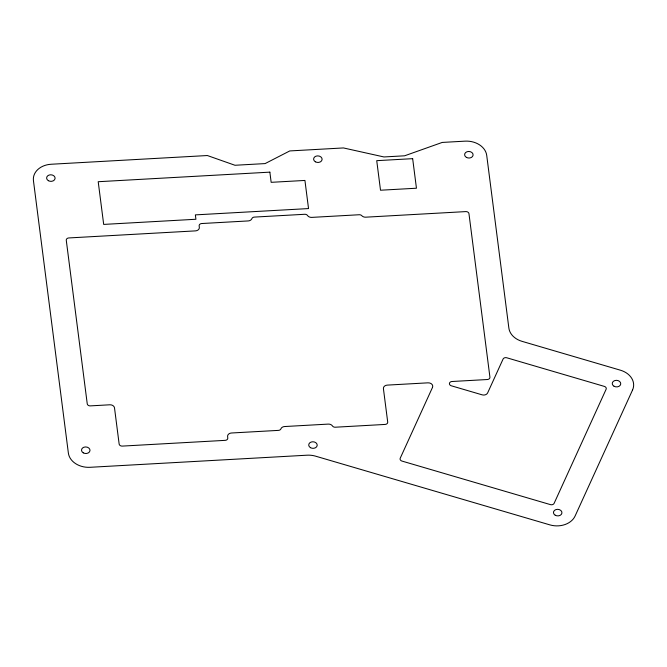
<?xml version="1.0" encoding="UTF-8"?>
<svg xmlns="http://www.w3.org/2000/svg" width="667" height="667" viewBox="0 0 667 667"><rect width="100%" height="100%" fill="white"/><g stroke="black" fill="none" stroke-linecap="round" stroke-linejoin="round"><path stroke-width="1" d="M432.524 387.36L400.233 458.196A2.876 2.226 3.1 0 0 401.993 461.08L550.45 504.627A2.876 2.226 3.1 0 0 554.119 503.343L606.111 389.278A2.876 2.226 3.1 0 0 604.352 386.401L506.737 357.77A2.876 2.226 3.1 0 0 503.076 359.054L487.644 392.905A4.31 3.343 3.1 0 1 482.149 394.839L451.342 385.801A2.876 2.226 3.1 0 1 449.441 383.392A2.876 2.226 3.1 0 1 452.009 381.499L487.344 379.523A2.876 2.226 3.1 0 0 489.92 377.138L468.959 213.657A2.876 2.226 3.1 0 0 465.816 211.597L365.749 217.175A4.31 3.343 3.1 0 1 361.822 215.716A2.876 2.226 3.1 0 0 359.205 214.741L311.789 217.384A4.31 3.343 3.1 0 1 307.545 215.524A2.876 2.226 3.1 0 0 304.719 214.282L254.36 217.092A2.876 2.226 3.1 0 0 251.893 218.626A4.31 3.343 3.1 0 1 248.182 220.935L201.726 223.528A2.876 2.226 3.1 0 0 199.15 225.913L199.333 227.305A4.31 3.343 3.1 0 1 195.464 230.882L68.809 237.944A2.826 2.193 3.1 0 0 66.275 240.295L87.244 403.843A2.826 2.193 3.1 0 0 90.345 405.878L109.788 404.794A4.31 3.343 3.1 0 1 114.507 407.887L119.143 444.03A2.876 2.226 3.1 0 0 122.286 446.098L225.204 440.353A2.876 2.226 3.1 0 0 227.78 437.969L227.605 436.577A4.31 3.343 3.1 0 1 231.466 433L278.439 430.382A2.876 2.226 3.1 0 0 280.915 428.848A4.31 3.343 3.1 0 1 284.617 426.538L328.222 424.104A4.31 3.343 3.1 0 1 332.466 425.971A2.876 2.226 3.1 0 0 335.293 427.213L385.126 424.429A2.876 2.226 3.1 0 0 387.702 422.044L383.425 388.686A4.31 3.343 3.1 0 1 387.285 385.109L428.031 382.833A4.31 3.343 3.1 0 1 432.524 387.36M632.541 390.028L575.104 516.008A19.81 15.349 3.1 0 1 549.883 524.879L315.574 456.161A19.81 15.349 3.1 0 0 307.07 455.194L90.028 467.3A19.81 15.349 3.1 0 1 68.367 453.076L33.442 180.674A19.81 15.349 3.1 0 1 51.167 164.249L207.37 155.536L234.984 165.266L265.099 163.59L289.778 150.934L343.447 147.941L383.942 156.953L404.602 155.803L442.221 142.43L465.057 141.154A19.81 15.349 3.1 0 1 486.718 155.378L508.863 328.081A19.81 15.349 3.1 0 0 522.011 341.337L620.402 370.193A19.81 15.349 3.1 0 1 632.541 390.028M412.665 158.663L376.73 160.664L380.515 190.22L416.45 188.219L412.665 158.663M269.86 172.144L98.207 181.716L103.685 224.412L195.923 219.26L195.364 214.882L308.538 208.571L304.927 180.44L271.161 182.324L269.86 172.144M315.391 161.798A4.244 3.285 3.1 0 0 322.086 159.58A4.244 3.285 3.1 0 0 316.108 156.136A4.244 3.285 3.1 0 0 315.391 161.798M466.4 157.379A4.244 3.285 3.1 0 0 473.086 155.161A4.244 3.285 3.1 0 0 467.108 151.717A4.244 3.285 3.1 0 0 466.4 157.379M614.04 386.243A4.244 3.285 3.1 0 0 620.727 384.025A4.244 3.285 3.1 0 0 614.749 380.582A4.244 3.285 3.1 0 0 614.04 386.243M555.236 515.232A4.244 3.285 3.1 0 0 561.922 513.023A4.244 3.285 3.1 0 0 555.944 509.58A4.244 3.285 3.1 0 0 555.236 515.232M310.497 447.682A4.244 3.285 3.1 0 0 317.184 445.473A4.244 3.285 3.1 0 0 311.206 442.029A4.244 3.285 3.1 0 0 310.497 447.682M83.283 452.851A4.244 3.285 3.1 0 0 89.978 450.642A4.244 3.285 3.1 0 0 84 447.198A4.244 3.285 3.1 0 0 83.283 452.851M48.391 180.699A4.244 3.285 3.1 0 0 55.078 178.489A4.244 3.285 3.1 0 0 49.1 175.046A4.244 3.285 3.1 0 0 48.391 180.699"/></g></svg>
